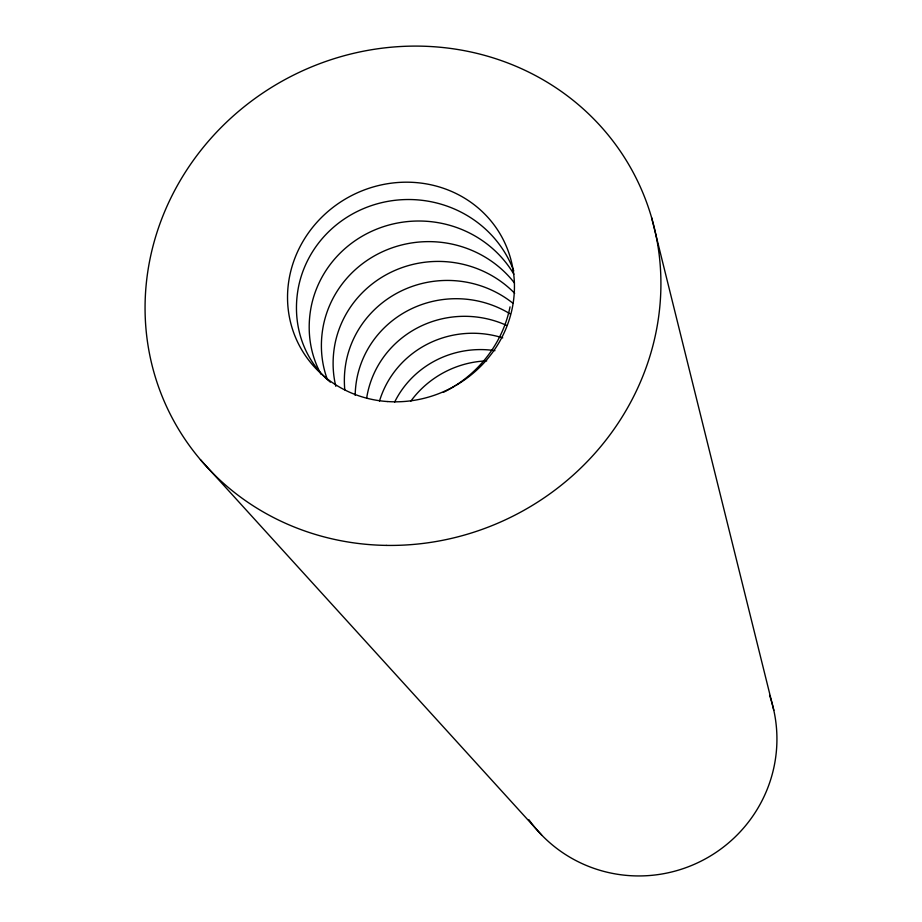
<?xml version="1.0" encoding="UTF-8"?>
<svg xmlns="http://www.w3.org/2000/svg" width="922" height="922" viewBox="0 0 922 922"><rect width="100%" height="100%" fill="white"/><g stroke="black" fill="none" stroke-linecap="round" stroke-linejoin="round"><path stroke-width="1.38" d="M200.431 459.686L541.606 834.952M651.589 217.604L773.812 710.332M769.582 695.361A136.79 134.704 -28.1 0 1 702.403 860.457A136.79 134.704 -28.1 0 1 528.94 819.75M410.843 401.116A95.22 91.209 -28.1 0 1 486.689 360.882M506.72 325.443A99.115 96.188 1.3 0 0 367.498 393.475A100.037 91.578 -44.8 0 0 366.656 398.2M394.593 402.165A95.485 92.857 2.1 0 1 494.941 350.648M514.488 283.019A107.286 103.621 -0.2 0 0 405.092 244.169A107.286 103.621 -0.2 0 0 323.541 324.625A108.347 98.228 -44.2 0 0 327.402 379.564M510.027 306.853A113.049 101.916 -43.9 0 1 455.802 385.338M454.592 386.111A113.049 101.916 -43.9 0 1 443.378 392.323M330.364 382.157A113.049 101.916 -43.9 0 1 298.74 285.762A111.908 107.782 -0.9 0 1 400.482 199.797A111.908 107.782 -0.9 0 1 513.75 270.907M379.495 401.058A97.271 94.493 1.7 0 1 502.755 337.878M510.166 313.895A101.04 97.939 0.9 0 0 357.148 377.259A101.996 93.157 -44.7 0 0 355.177 395.388M514.66 293.288A105.12 101.651 0.2 0 0 409.322 265.329A105.12 101.651 0.2 0 0 335.193 342.88A106.145 96.476 -44.4 0 0 335.804 386.272M513.888 274.237A109.545 105.661 -0.5 0 0 401.439 222.352A109.545 105.661 -0.5 0 0 311.406 305.608A110.652 100.037 -44.1 0 0 321.052 374.205M512.874 303.2A103.045 99.76 0.5 0 0 346.384 360.41A104.025 94.782 -44.5 0 0 344.805 389.868M386.26 545.398A261.156 246.301 -28.1 0 0 634.255 174.454A261.156 246.301 -28.1 0 0 188.445 167.435A261.156 246.301 -28.1 0 0 386.26 545.398M387.424 401.543A114.881 108.335 -28.1 0 0 505.314 243.973A114.881 108.335 -28.1 0 0 310.195 230.5A114.881 108.335 -28.1 0 0 387.424 401.543"/></g></svg>
